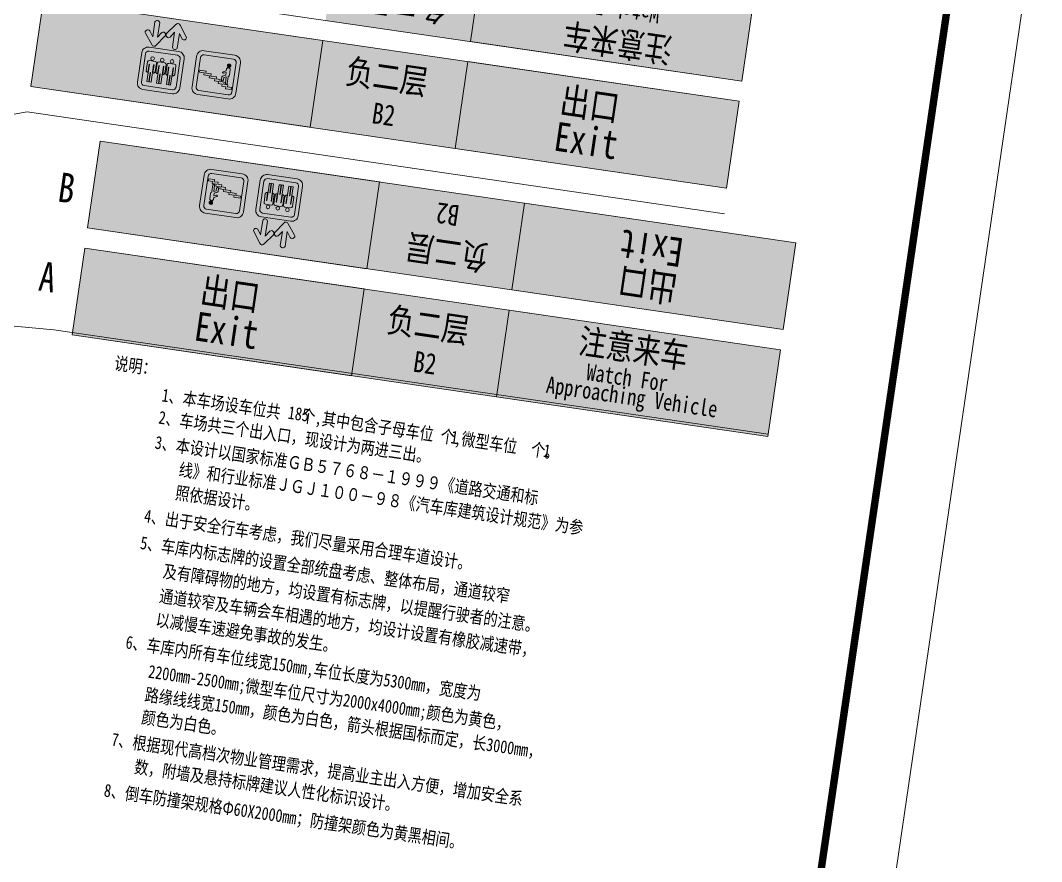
# Model space of a CAD drawing. Header units: inches. Extents: x -414268 to 632271, y -366004 to 318730.
# Drawn here: x 407341 to 448575, y 127383 to 161377 of the extents above; entities that cross this region are included whole.
import ezdxf

# ---------------------------------------------------------------- set-up
doc = ezdxf.new("R2010")
doc.units = ezdxf.units.IN
doc.header["$LTSCALE"] = 1200
doc.header["$MEASUREMENT"] = 0
doc.layers.get('0').update_dxf_attribs({"linetype": 'CONTINUOUS', "lineweight": 0})
doc.layers.add('0--灯箱--字', color=7, linetype='CONTINUOUS', lineweight=0, true_color=0xf7f7f7)
doc.layers.add('0-栋牌字体', color=7, linetype='CONTINUOUS', lineweight=0, true_color=0xf7f7f7)
for name, color, linetype, lineweight in [('0--灯箱字(黄底黑字)', 7, 'CONTINUOUS', 0), ('0-增加车位', 6, 'CONTINUOUS', 0), ('PUB_TITLE', 7, 'CONTINUOUS', 0)]:
    doc.layers.add(name, color=color, linetype=linetype, lineweight=lineweight)
doc.styles.add('-宋体', font='', dxfattribs={"width": 0.8})
doc.styles.add('-黑体', font='simhei.ttf', dxfattribs={"width": 0.8})
doc.styles.get('-宋体').set_extended_font_data('SimSun')

# ---------------------------------------------------------------- blocks, each defined once
blk = doc.blocks.new('A$C27BC456A')
blk.add_hatch(color=250).paths.add_polyline_path([(14885, 112856), (14885, 114956), (8330, 114956), (8330, 112856)])
at = {"color": 250}
blk.add_lwpolyline([(8330, 114956), (14885, 114956), (14885, 112856), (8330, 112856), (8330, 114956)], dxfattribs=at)
blk = doc.blocks.new('A$C744A17C1')
at = {"true_color": 0xf7f7f7}
h = blk.add_hatch(color=7, dxfattribs=at)
edge = h.paths.add_edge_path()
edge.add_line((-3036, 95701), (-4283, 95701))
edge.add_arc((-4283, 95427), 273, 90, 180)
edge.add_line((-4556, 95427), (-4556, 94185))
edge.add_arc((-4283, 94185), 273, 180, 270)
edge.add_line((-4283, 93912), (-3036, 93912))
edge.add_arc((-3036, 94185), 273, 270, 360)
edge.add_line((-2763, 94185), (-2763, 95427))
edge.add_arc((-3036, 95427), 273, 0, 90)
edge = h.paths.add_edge_path(flags=16)
edge.add_line((-3061, 95535), (-4258, 95535))
edge.add_arc((-4258, 95403), 132, 90, 180)
edge.add_line((-4390, 95403), (-4390, 94210))
edge.add_arc((-4258, 94210), 132, 180, 270)
edge.add_line((-4258, 94078), (-3061, 94078))
edge.add_arc((-3061, 94210), 132, 270, 360)
edge.add_line((-2928, 94210), (-2928, 95403))
edge.add_arc((-3061, 95403), 132, 0, 90)
for points in [[(-4106, 95186), (-4093, 95189), (-4081, 95195), (-4071, 95203), (-4063, 95213), (-4056, 95224), (-4052, 95236), (-4051, 95250), (-4052, 95263), (-4056, 95275), (-4063, 95286), (-4071, 95296), (-4081, 95304), (-4093, 95310), (-4106, 95314), (-4119, 95315), (-4134, 95314), (-4146, 95310), (-4158, 95304), (-4168, 95296), (-4176, 95286), (-4182, 95275), (-4187, 95263), (-4188, 95250), (-4187, 95236), (-4182, 95224), (-4176, 95213), (-4168, 95203), (-4158, 95195), (-4146, 95189), (-4133, 95186), (-4119, 95184)], [(-4150, 94529), (-4150, 94521), (-4147, 94514), (-4143, 94507), (-4138, 94502), (-4126, 94495), (-4111, 94492), (-4097, 94495), (-4091, 94497), (-4085, 94502), (-4080, 94507), (-4076, 94514), (-4074, 94521), (-4073, 94530), (-4073, 94786), (-3976, 94739), (-3975, 94643), (-3974, 94633), (-3972, 94625), (-3968, 94617), (-3963, 94612), (-3957, 94607), (-3951, 94604), (-3936, 94601), (-3922, 94603), (-3916, 94606), (-3910, 94611), (-3905, 94616), (-3901, 94623), (-3898, 94631), (-3898, 94641), (-3898, 94756), (-3900, 94770), (-3905, 94780), (-3913, 94789), (-3922, 94795), (-3922, 94795), (-4039, 94850), (-4039, 94962), (-3945, 94916), (-3932, 94912), (-3920, 94914), (-3911, 94919), (-3905, 94927), (-3902, 94936), (-3904, 94946), (-3910, 94955), (-3915, 94960), (-3922, 94963), (-4039, 95021), (-4039, 95091), (-4041, 95107), (-4046, 95120), (-4053, 95132), (-4063, 95141), (-4074, 95148), (-4086, 95154), (-4100, 95156), (-4114, 95158), (-4128, 95157), (-4142, 95154), (-4155, 95148), (-4166, 95141), (-4175, 95132), (-4183, 95121), (-4188, 95108), (-4190, 95093), (-4190, 94884), (-4189, 94874), (-4186, 94864), (-4177, 94847), (-4164, 94833), (-4150, 94822), (-4150, 94794)]]:
    blk.add_hatch(color=256).paths.add_polyline_path(points)
blk.add_hatch(color=7, dxfattribs=at).paths.add_polyline_path([(-2973, 94899), (-3229, 94898), (-3229, 94814), (-3456, 94813), (-3456, 94729), (-3683, 94728), (-3683, 94643), (-3849, 94643), (-3848, 94559), (-4016, 94558), (-4016, 94474), (-4177, 94473), (-4177, 94389), (-4338, 94388), (-4337, 94303), (-4113, 94304), (-4113, 94389), (-3952, 94389), (-3952, 94474), (-3789, 94474), (-3789, 94559), (-3621, 94559), (-3621, 94636), (-3621, 94644), (-3394, 94644), (-3395, 94729), (-3167, 94729), (-3168, 94814), (-2973, 94814)])
at = {"color": 7, "lineweight": 0, "ltscale": 5, "true_color": 0xf7f7f7}
for points in [[(-3036, 95701), (-4283, 95701, 0.414214), (-4556, 95427), (-4556, 94185, 0.414214), (-4283, 93912), (-3036, 93912, 0.414214), (-2763, 94185), (-2763, 95427, 0.414214)], [(-3061, 95535), (-4258, 95535, 0.414214), (-4390, 95403), (-4390, 94210, 0.414214), (-4258, 94078), (-3061, 94078, 0.414214), (-2928, 94210), (-2928, 95403, 0.414214)]]:
    blk.add_lwpolyline(points, format="xyb", close=True, dxfattribs=at)
at = {"color": 7, "true_color": 0xf7f7f7}
blk.add_lwpolyline([(-2972, 94814), (-2973, 94899), (-3229, 94898), (-3229, 94814), (-3456, 94813), (-3456, 94729), (-3683, 94728), (-3683, 94643), (-3849, 94643), (-3848, 94559), (-4016, 94558), (-4016, 94474), (-4177, 94473), (-4177, 94389), (-4338, 94388), (-4337, 94303), (-4113, 94304), (-4113, 94389), (-3952, 94389), (-3952, 94474), (-3789, 94474), (-3789, 94559), (-3621, 94559), (-3621, 94636), (-3621, 94644), (-3394, 94644), (-3395, 94729), (-3167, 94729), (-3168, 94814), (-2973, 94814), (-2973, 94899)], dxfattribs=at)
at = {"layer": '0-栋牌字体', "linetype": 'ByBlock'}
for points in [[(-4106, 95186), (-4093, 95189), (-4081, 95195), (-4071, 95203), (-4063, 95213), (-4056, 95224), (-4052, 95236), (-4051, 95250), (-4052, 95263), (-4056, 95275), (-4063, 95286), (-4071, 95296), (-4081, 95304), (-4093, 95310), (-4106, 95314), (-4119, 95315), (-4134, 95314), (-4146, 95310), (-4158, 95304), (-4168, 95296), (-4176, 95286), (-4182, 95275), (-4187, 95263), (-4188, 95250), (-4187, 95236), (-4182, 95224), (-4176, 95213), (-4168, 95203), (-4158, 95195), (-4146, 95189), (-4133, 95186), (-4119, 95184)], [(-4150, 94529), (-4150, 94521), (-4147, 94514), (-4143, 94507), (-4138, 94502), (-4126, 94495), (-4111, 94492), (-4097, 94495), (-4091, 94497), (-4085, 94502), (-4080, 94507), (-4076, 94514), (-4074, 94521), (-4073, 94530), (-4073, 94786), (-3976, 94739), (-3975, 94643), (-3974, 94633), (-3972, 94625), (-3968, 94617), (-3963, 94612), (-3957, 94607), (-3951, 94604), (-3936, 94601), (-3922, 94603), (-3916, 94606), (-3910, 94611), (-3905, 94616), (-3901, 94623), (-3898, 94631), (-3898, 94641), (-3898, 94756), (-3900, 94770), (-3905, 94780), (-3913, 94789), (-3922, 94795), (-3922, 94795), (-4039, 94850), (-4039, 94962), (-3945, 94916), (-3932, 94912), (-3920, 94914), (-3911, 94919), (-3905, 94927), (-3902, 94936), (-3904, 94946), (-3910, 94955), (-3915, 94960), (-3922, 94963), (-4039, 95021), (-4039, 95091), (-4041, 95107), (-4046, 95120), (-4053, 95132), (-4063, 95141), (-4074, 95148), (-4086, 95154), (-4100, 95156), (-4114, 95158), (-4128, 95157), (-4142, 95154), (-4155, 95148), (-4166, 95141), (-4175, 95132), (-4183, 95121), (-4188, 95108), (-4190, 95093), (-4190, 94884), (-4189, 94874), (-4186, 94864), (-4177, 94847), (-4164, 94833), (-4150, 94822), (-4150, 94794)]]:
    blk.add_lwpolyline(points, close=True, dxfattribs=at)

msp = doc.modelspace()

# ---------------------------------------------------------------- hatches: boundary and pattern name
at = {"lineweight": 0, "ltscale": 5}
for points in [[(425513.9, 160524.1), (419661.2, 161380.1), (420174.8, 164891.7), (426027.5, 164035.7)], [(419555.2, 160568.4), (425407.9, 159712.4), (424894.3, 156200.7), (419041.6, 157056.7)], [(427182, 150483.9), (421329.3, 151339.9), (421842.9, 154851.5), (427695.6, 153995.6)], [(421223.3, 150528.2), (427076, 149672.2), (426562.4, 146160.6), (420709.7, 147016.6)]]:
    msp.add_hatch(color=152, dxfattribs=at).paths.add_polyline_path(points)
for points in [[(419041.6, 157056.7), (419555.2, 160568.4), (408276.2, 162217.9), (407762.7, 158706.3)], [(424894.3, 156200.7), (435855.8, 154597.6), (436369.4, 158109.3), (425407.9, 159712.4)], [(421842.9, 154851.5), (410563.9, 156501.1), (410050.3, 152989.5), (421329.3, 151339.9)], [(420709.7, 147016.6), (421223.3, 150528.2), (409944.3, 152177.8), (409430.7, 148666.1)], [(426562.4, 146160.6), (437523.9, 144557.5), (438037.5, 148069.1), (427076, 149672.2)]]:
    msp.add_hatch(color=250).paths.add_polyline_path(points)
at = {"lineweight": 0, "ltscale": 5, "true_color": 0xf7f7f7}
for points in [[(412388.1, 160855, -0.9042848), (412562.4, 160953.5), (412682.4, 160710), (412771.4, 161318.2, -0.7104157), (412967.3, 161289.6), (412882, 160706.4), (413057.6, 160885.5, -0.8769134), (413183.7, 160758.3), (412818.4, 160374.6, -0.6624751), (412645.1, 160400)], [(413622.4, 161205.7, -0.6624751), (413795.7, 161180.4), (414035.9, 160708.2, -0.8769134), (413878.6, 160622.5), (413761.7, 160844.3), (413676.4, 160261.1, -0.7104157), (413480.5, 160289.8), (413569.4, 160898), (413384.7, 160699.1, -0.9042848), (413245.9, 160843.4)], [(417177.6, 152353, -0.6624751), (417004.3, 152378.4), (416764.1, 152850.6, -0.8769134), (416921.4, 152936.3), (417038.4, 152714.5), (417123.6, 153297.7, -0.7104157), (417319.5, 153269), (417230.6, 152660.8), (417415.3, 152859.7, -0.9042848), (417554.1, 152715.4)], [(418411.9, 152703.8, -0.9042848), (418237.6, 152605.3), (418117.6, 152848.8), (418028.6, 152240.6, -0.7104157), (417832.7, 152269.2), (417918, 152852.4), (417742.4, 152673.3, -0.8769134), (417616.3, 152800.5), (417981.6, 153184.2, -0.6624751), (418154.9, 153158.8)]]:
    msp.add_hatch(color=7, dxfattribs=at).paths.add_polyline_path(points)
h = msp.add_hatch(color=7, dxfattribs=at)
edge = h.paths.add_edge_path(flags=0)
edge.add_arc((412675.1, 159832.8), 74, 531.6794, 891.6794, ccw=False)
edge = h.paths.add_edge_path(flags=0)
edge.add_arc((413066.7, 159775.5), 74, 531.6794, 891.6794, ccw=False)
edge = h.paths.add_edge_path(flags=0)
edge.add_arc((413462.2, 159717.7), 74, 531.6794, 891.6794, ccw=False)
edge = h.paths.add_edge_path()
edge.add_line((413728.8, 160122.5), (412537.8, 160296.7))
edge.add_arc((412499.6, 160035.6), 263.9, 801.6794, 891.6794)
edge.add_line((412238.4, 160073.8), (412064.8, 158886.8))
edge.add_arc((412326, 158848.6), 263.9, 891.6794, 981.6794)
edge.add_line((412287.8, 158587.5), (413478.8, 158413.3))
edge.add_arc((413517, 158674.4), 263.9, 621.6794, 711.6794)
edge.add_line((413778.2, 158636.2), (413951.8, 159823.2))
edge.add_arc((413690.6, 159861.4), 263.9, 711.6794, 801.6794)
edge = h.paths.add_edge_path(flags=16)
edge.add_line((413681.9, 159967.8), (412538.4, 160135))
edge.add_arc((412519.8, 160008.4), 128, 801.6794, 891.6794)
edge.add_line((412393.2, 160026.9), (412226.6, 158887.4))
edge.add_arc((412353.2, 158868.9), 128, 891.6794, 981.6794)
edge.add_line((412334.7, 158742.3), (413478.3, 158575))
edge.add_arc((413496.8, 158701.6), 128, 621.6794, 711.6794)
edge.add_line((413623.4, 158683.1), (413790, 159822.6))
edge.add_arc((413663.4, 159841.2), 128, 711.6794, 801.6794)
edge = h.paths.add_edge_path(flags=0)
edge.add_line((412553, 159604.5), (412534.9, 159607.2))
edge.add_line((412534.9, 159607.2), (412488.4, 159288.8))
edge.add_arc((412480.5, 159290), 8, 621.6794, 711.6794, ccw=False)
edge.add_line((412479.3, 159282), (412462.7, 159284.5))
edge.add_arc((412463.8, 159292.4), 8, 579.75941, 621.6794, ccw=False)
edge.add_line((412457.7, 159287.3), (412449.4, 159297.2))
edge.add_line((412449.4, 159297.2), (412422.4, 159329.7))
edge.add_arc((412428.5, 159334.8), 8, 531.6794, 579.75941, ccw=False)
edge.add_line((412420.6, 159336), (412474.4, 159703.5))
edge.add_arc((412537.7, 159694.2), 64, 801.6794, 891.6794, ccw=False)
edge.add_line((412546.9, 159757.6), (412782.3, 159723.1))
edge.add_arc((412773, 159659.8), 64, 711.6794, 801.6794, ccw=False)
edge.add_line((412836.3, 159650.6), (412784.7, 159297.9))
edge.add_line((412784.7, 159297.9), (412734.6, 159248))
edge.add_arc((412729, 159253.7), 8, 621.6794, 674.85909, ccw=False)
edge.add_line((412727.8, 159245.8), (412700.9, 159249.7))
edge.add_arc((412702, 159257.6), 8, 531.6794, 621.6794, ccw=False)
edge.add_line((412694.1, 159258.8), (412740.7, 159577.5))
edge.add_line((412740.7, 159577.5), (412721.5, 159580.3))
edge.add_line((412721.5, 159580.3), (412618.7, 158877.5))
edge.add_line((412618.7, 158877.5), (412541.8, 158888.7))
edge.add_line((412541.8, 158888.7), (412597.2, 159267.1))
edge.add_line((412597.2, 159267.1), (412582.6, 159269.3))
edge.add_line((412582.6, 159269.3), (412527.3, 158890.9))
edge.add_line((412527.3, 158890.9), (412450.3, 158902.1))
edge.add_line((412450.3, 158902.1), (412553, 159604.5))
edge = h.paths.add_edge_path(flags=0)
edge.add_line((412944.6, 159547.2), (412926.5, 159549.9))
edge.add_line((412926.5, 159549.9), (412880, 159231.5))
edge.add_arc((412872.1, 159232.7), 8, 621.6794, 711.6794, ccw=False)
edge.add_line((412870.9, 159224.8), (412854.3, 159227.2))
edge.add_arc((412855.4, 159235.1), 8, 579.75941, 621.6794, ccw=False)
edge.add_line((412849.3, 159230), (412841, 159240))
edge.add_line((412841, 159240), (412814, 159272.4))
edge.add_arc((412820.1, 159277.5), 8, 531.6794, 579.75941, ccw=False)
edge.add_line((412812.2, 159278.7), (412866, 159646.2))
edge.add_arc((412929.3, 159637), 64, 801.6794, 891.6794, ccw=False)
edge.add_line((412938.6, 159700.3), (413173.9, 159665.9))
edge.add_arc((413164.6, 159602.6), 64, 711.6794, 801.6794, ccw=False)
edge.add_line((413227.9, 159593.3), (413176.3, 159240.6))
edge.add_line((413176.3, 159240.6), (413126.3, 159190.7))
edge.add_arc((413120.6, 159196.4), 8, 621.6794, 674.85909, ccw=False)
edge.add_line((413119.5, 159188.5), (413092.5, 159192.4))
edge.add_arc((413093.6, 159200.4), 8, 531.6794, 621.6794, ccw=False)
edge.add_line((413085.7, 159201.5), (413132.3, 159520.2))
edge.add_line((413132.3, 159520.2), (413113.1, 159523))
edge.add_line((413113.1, 159523), (413010.3, 158820.2))
edge.add_line((413010.3, 158820.2), (412933.5, 158831.5))
edge.add_line((412933.5, 158831.5), (412988.8, 159209.9))
edge.add_line((412988.8, 159209.9), (412974.3, 159212))
edge.add_line((412974.3, 159212), (412918.9, 158833.6))
edge.add_line((412918.9, 158833.6), (412841.9, 158844.9))
edge.add_line((412841.9, 158844.9), (412944.6, 159547.2))
edge = h.paths.add_edge_path(flags=0)
edge.add_line((413339.8, 159489.5), (413321.7, 159492.1))
edge.add_line((413321.7, 159492.1), (413275.2, 159173.7))
edge.add_arc((413267.2, 159174.9), 8, 621.6794, 711.6794, ccw=False)
edge.add_line((413266.1, 159167), (413249.4, 159169.4))
edge.add_arc((413250.6, 159177.3), 8, 579.75941, 621.6794, ccw=False)
edge.add_line((413244.5, 159172.2), (413236.2, 159182.2))
edge.add_line((413236.2, 159182.2), (413209.2, 159214.6))
edge.add_arc((413215.3, 159219.7), 8, 531.6794, 579.75941, ccw=False)
edge.add_line((413207.4, 159220.9), (413261.2, 159588.4))
edge.add_arc((413324.5, 159579.2), 64, 801.6794, 891.6794, ccw=False)
edge.add_line((413333.7, 159642.5), (413569.1, 159608.1))
edge.add_arc((413559.8, 159544.8), 64, 711.6794, 801.6794, ccw=False)
edge.add_line((413623.1, 159535.5), (413571.5, 159182.8))
edge.add_line((413571.5, 159182.8), (413521.4, 159132.9))
edge.add_arc((413515.8, 159138.6), 8, 621.6794, 674.85909, ccw=False)
edge.add_line((413514.6, 159130.7), (413487.6, 159134.7))
edge.add_arc((413488.8, 159142.6), 8, 531.6794, 621.6794, ccw=False)
edge.add_line((413480.9, 159143.7), (413527.5, 159462.4))
edge.add_line((413527.5, 159462.4), (413508.3, 159465.2))
edge.add_line((413508.3, 159465.2), (413405.5, 158762.4))
edge.add_line((413405.5, 158762.4), (413328.6, 158773.7))
edge.add_line((413328.6, 158773.7), (413384, 159152.1))
edge.add_line((413384, 159152.1), (413369.4, 159154.2))
edge.add_line((413369.4, 159154.2), (413314.1, 158775.8))
edge.add_line((413314.1, 158775.8), (413237, 158787.1))
edge.add_line((413237, 158787.1), (413339.8, 159489.5))
h = msp.add_hatch(color=7, dxfattribs=at)
edge = h.paths.add_edge_path(flags=0)
edge.add_arc((418124.9, 153726), 74, 351.6794, 711.6794, ccw=False)
edge = h.paths.add_edge_path(flags=0)
edge.add_arc((417733.3, 153783.3), 74, 351.6794, 711.6794, ccw=False)
edge = h.paths.add_edge_path(flags=0)
edge.add_arc((417337.8, 153841.1), 74, 351.6794, 711.6794, ccw=False)
edge = h.paths.add_edge_path()
edge.add_line((417071.2, 153436.2), (418262.3, 153262))
edge.add_arc((418300.4, 153523.2), 263.9, 621.6794, 711.6794)
edge.add_line((418561.6, 153485), (418735.2, 154672))
edge.add_arc((418474, 154710.2), 263.9, 711.6794, 801.6794)
edge.add_line((418512.2, 154971.3), (417321.2, 155145.5))
edge.add_arc((417283, 154884.4), 263.9, 441.6794, 531.6794)
edge.add_line((417021.9, 154922.6), (416848.3, 153735.6))
edge.add_arc((417109.4, 153697.4), 263.9, 531.6794, 621.6794)
edge = h.paths.add_edge_path(flags=16)
edge.add_line((417118.1, 153591), (418261.7, 153423.8))
edge.add_arc((418280.2, 153550.4), 128, 621.6794, 711.6794)
edge.add_line((418406.8, 153531.9), (418573.4, 154671.4))
edge.add_arc((418446.8, 154689.9), 128, 711.6794, 801.6794)
edge.add_line((418465.4, 154816.5), (417321.8, 154983.8))
edge.add_arc((417303.2, 154857.2), 128, 441.6794, 531.6794)
edge.add_line((417176.6, 154875.7), (417010, 153736.1))
edge.add_arc((417136.6, 153717.6), 128, 531.6794, 621.6794)
edge = h.paths.add_edge_path(flags=0)
edge.add_line((418247, 153954.3), (418265.1, 153951.6))
edge.add_line((418265.1, 153951.6), (418311.6, 154270))
edge.add_arc((418319.6, 154268.8), 8, 441.6794, 531.6794, ccw=False)
edge.add_line((418320.7, 154276.7), (418337.4, 154274.3))
edge.add_arc((418336.2, 154266.4), 8, 399.75941, 441.6794, ccw=False)
edge.add_line((418342.3, 154271.5), (418350.6, 154261.6))
edge.add_line((418350.6, 154261.6), (418377.6, 154229.1))
edge.add_arc((418371.5, 154224), 8, 351.6794, 399.75941, ccw=False)
edge.add_line((418379.4, 154222.8), (418325.6, 153855.3))
edge.add_arc((418262.3, 153864.5), 64, 621.6794, 711.6794, ccw=False)
edge.add_line((418253.1, 153801.2), (418017.7, 153835.7))
edge.add_arc((418027, 153899), 64, 531.6794, 621.6794, ccw=False)
edge.add_line((417963.7, 153908.2), (418015.3, 154260.9))
edge.add_line((418015.3, 154260.9), (418065.4, 154310.8))
edge.add_arc((418071, 154305.1), 8, 441.6794, 494.85909, ccw=False)
edge.add_line((418072.2, 154313), (418099.2, 154309.1))
edge.add_arc((418098, 154301.2), 8, 351.6794, 441.6794, ccw=False)
edge.add_line((418105.9, 154300), (418059.3, 153981.3))
edge.add_line((418059.3, 153981.3), (418078.5, 153978.5))
edge.add_line((418078.5, 153978.5), (418181.3, 154681.3))
edge.add_line((418181.3, 154681.3), (418258.2, 154670))
edge.add_line((418258.2, 154670), (418202.8, 154291.7))
edge.add_line((418202.8, 154291.7), (418217.4, 154289.5))
edge.add_line((418217.4, 154289.5), (418272.7, 154667.9))
edge.add_line((418272.7, 154667.9), (418349.8, 154656.6))
edge.add_line((418349.8, 154656.6), (418247, 153954.3))
edge = h.paths.add_edge_path(flags=0)
edge.add_line((417855.4, 154011.5), (417873.5, 154008.9))
edge.add_line((417873.5, 154008.9), (417920, 154327.3))
edge.add_arc((417927.9, 154326.1), 8, 441.6794, 531.6794, ccw=False)
edge.add_line((417929.1, 154334), (417945.7, 154331.6))
edge.add_arc((417944.6, 154323.7), 8, 399.75941, 441.6794, ccw=False)
edge.add_line((417950.7, 154328.8), (417959, 154318.8))
edge.add_line((417959, 154318.8), (417986, 154286.4))
edge.add_arc((417979.9, 154281.3), 8, 351.6794, 399.75941, ccw=False)
edge.add_line((417987.8, 154280.1), (417934, 153912.6))
edge.add_arc((417870.7, 153921.8), 64, 621.6794, 711.6794, ccw=False)
edge.add_line((417861.5, 153858.5), (417626.1, 153892.9))
edge.add_arc((417635.4, 153956.2), 64, 531.6794, 621.6794, ccw=False)
edge.add_line((417572.1, 153965.5), (417623.7, 154318.2))
edge.add_line((417623.7, 154318.2), (417673.8, 154368))
edge.add_arc((417679.4, 154362.4), 8, 441.6794, 494.85909, ccw=False)
edge.add_line((417680.6, 154370.3), (417707.5, 154366.3))
edge.add_arc((417706.4, 154358.4), 8, 351.6794, 441.6794, ccw=False)
edge.add_line((417714.3, 154357.3), (417667.7, 154038.6))
edge.add_line((417667.7, 154038.6), (417686.9, 154035.8))
edge.add_line((417686.9, 154035.8), (417789.7, 154738.6))
edge.add_line((417789.7, 154738.6), (417866.6, 154727.3))
edge.add_line((417866.6, 154727.3), (417811.2, 154348.9))
edge.add_line((417811.2, 154348.9), (417825.8, 154346.8))
edge.add_line((417825.8, 154346.8), (417881.1, 154725.2))
edge.add_line((417881.1, 154725.2), (417958.2, 154713.9))
edge.add_line((417958.2, 154713.9), (417855.4, 154011.5))
edge = h.paths.add_edge_path(flags=0)
edge.add_line((417460.3, 154069.3), (417478.3, 154066.7))
edge.add_line((417478.3, 154066.7), (417524.9, 154385.1))
edge.add_arc((417532.8, 154383.9), 8, 441.6794, 531.6794, ccw=False)
edge.add_line((417533.9, 154391.8), (417550.6, 154389.4))
edge.add_arc((417549.4, 154381.5), 8, 399.75941, 441.6794, ccw=False)
edge.add_line((417555.6, 154386.6), (417563.8, 154376.6))
edge.add_line((417563.8, 154376.6), (417590.8, 154344.2))
edge.add_arc((417584.7, 154339.1), 8, 351.6794, 399.75941, ccw=False)
edge.add_line((417592.6, 154337.9), (417538.8, 153970.3))
edge.add_arc((417475.5, 153979.6), 64, 621.6794, 711.6794, ccw=False)
edge.add_line((417466.3, 153916.3), (417231, 153950.7))
edge.add_arc((417240.2, 154014), 64, 531.6794, 621.6794, ccw=False)
edge.add_line((417176.9, 154023.3), (417228.5, 154376))
edge.add_line((417228.5, 154376), (417278.6, 154425.8))
edge.add_arc((417284.2, 154420.2), 8, 441.6794, 494.85909, ccw=False)
edge.add_line((417285.4, 154428.1), (417312.4, 154424.1))
edge.add_arc((417311.2, 154416.2), 8, 351.6794, 441.6794, ccw=False)
edge.add_line((417319.1, 154415.1), (417272.5, 154096.4))
edge.add_line((417272.5, 154096.4), (417291.7, 154093.6))
edge.add_line((417291.7, 154093.6), (417394.5, 154796.4))
edge.add_line((417394.5, 154796.4), (417471.4, 154785.1))
edge.add_line((417471.4, 154785.1), (417416, 154406.7))
edge.add_line((417416, 154406.7), (417430.6, 154404.6))
edge.add_line((417430.6, 154404.6), (417485.9, 154783))
edge.add_line((417485.9, 154783), (417563, 154771.7))
edge.add_line((417563, 154771.7), (417460.3, 154069.3))
at = {"layer": '0--灯箱--字'}
for points in [[(408945.6, 160466.9), (409442.3, 159846.5), (409935.6, 159774.4), (409602.9, 160190), (410742.4, 160023.4), (410794.2, 160377.3), (409654.6, 160544), (410092.5, 160846.9), (409599.1, 160919)], [(434802.5, 157379.8), (434182.2, 156883.1), (434110, 156389.8), (434525.6, 156722.5), (434359, 155583), (434712.9, 155531.2), (434879.6, 156670.8), (435182.5, 156232.9), (435254.7, 156726.3)], [(411065.3, 154513.3), (411561.9, 153893), (412055.3, 153820.8), (411722.5, 154236.4), (412862.1, 154069.8), (412913.8, 154423.7), (411774.3, 154590.4), (412212.1, 154893.3), (411718.8, 154965.5)], [(435219.1, 150730.6), (435715.7, 150110.3), (436209.1, 150038.1), (435876.3, 150453.8), (437015.9, 150287.1), (437067.6, 150641), (435928.1, 150807.7), (436365.9, 151110.6), (435872.6, 151182.8)], [(410491.8, 150446.7), (410988.4, 149826.4), (411481.7, 149754.2), (411149, 150169.9), (412288.5, 150003.2), (412340.3, 150357.1), (411200.8, 150523.8), (411638.6, 150826.7), (411145.2, 150898.9)]]:
    msp.add_hatch(color=256, dxfattribs=at).paths.add_polyline_path(points)

# ---------------------------------------------------------------- linework, layer by layer
at = {"color": 7, "lineweight": 0, "ltscale": 5, "true_color": 0xf7f7f7}
for p, q in [((412474.4, 159703.5), (412420.6, 159336)), ((412553, 159604.5), (412450.3, 158902.1)), ((412488.4, 159288.8), (412534.9, 159607.2)), ((412553, 159604.5), (412534.9, 159607.2)), ((412782.3, 159723.1), (412546.9, 159757.6)), ((412618.7, 158877.5), (412721.5, 159580.3)), ((412740.7, 159577.5), (412694.1, 159258.8)), ((412740.7, 159577.5), (412721.5, 159580.3)), ((412784.7, 159297.9), (412836.3, 159650.6)), ((412866, 159646.2), (412812.2, 159278.7)), ((413173.9, 159665.9), (412938.6, 159700.3)), ((413176.3, 159240.6), (413227.9, 159593.3)), ((413261.2, 159588.4), (413207.4, 159220.9)), ((413569.1, 159608.1), (413333.7, 159642.5)), ((412422.4, 159329.7), (412449.4, 159297.2)), ((412449.4, 159297.2), (412457.7, 159287.3)), ((412462.7, 159284.5), (412479.3, 159282)), ((412527.3, 158890.9), (412582.6, 159269.3)), ((412597.2, 159267.1), (412541.8, 158888.7)), ((412582.6, 159269.3), (412597.2, 159267.1)), ((412700.9, 159249.7), (412727.8, 159245.8)), ((412734.6, 159248), (412784.7, 159297.9)), ((412814, 159272.4), (412841, 159240)), ((412841, 159240), (412849.3, 159230)), ((412944.6, 159547.2), (412841.9, 158844.9)), ((412854.3, 159227.2), (412870.9, 159224.8)), ((412880, 159231.5), (412926.5, 159549.9)), ((412918.9, 158833.6), (412974.3, 159212)), ((412944.6, 159547.2), (412926.5, 159549.9)), ((412988.8, 159209.9), (412933.5, 158831.5)), ((412974.3, 159212), (412988.8, 159209.9)), ((413010.3, 158820.2), (413113.1, 159523)), ((413132.3, 159520.2), (413085.7, 159201.5)), ((413092.5, 159192.4), (413119.5, 159188.5)), ((413132.3, 159520.2), (413113.1, 159523)), ((413126.3, 159190.7), (413176.3, 159240.6)), ((413209.2, 159214.6), (413236.2, 159182.2)), ((413236.2, 159182.2), (413244.5, 159172.2)), ((413339.8, 159489.5), (413237, 158787.1)), ((413249.4, 159169.4), (413266.1, 159167)), ((413275.2, 159173.7), (413321.7, 159492.1)), ((413339.8, 159489.5), (413321.7, 159492.1)), ((413405.5, 158762.4), (413508.3, 159465.2)), ((413527.5, 159462.4), (413480.9, 159143.7)), ((413527.5, 159462.4), (413508.3, 159465.2)), ((413521.4, 159132.9), (413571.5, 159182.8)), ((413571.5, 159182.8), (413623.1, 159535.5)), ((412450.3, 158902.1), (412527.3, 158890.9)), ((412541.8, 158888.7), (412618.7, 158877.5)), ((412841.9, 158844.9), (412918.9, 158833.6)), ((412933.5, 158831.5), (413010.3, 158820.2)), ((413237, 158787.1), (413314.1, 158775.8)), ((413314.1, 158775.8), (413369.4, 159154.2)), ((413384, 159152.1), (413328.6, 158773.7)), ((413328.6, 158773.7), (413405.5, 158762.4)), ((413369.4, 159154.2), (413384, 159152.1)), ((413487.6, 159134.7), (413514.6, 159130.7)), ((417394.5, 154796.4), (417291.7, 154093.6)), ((417471.4, 154785.1), (417394.5, 154796.4)), ((417416, 154406.7), (417471.4, 154785.1)), ((417485.9, 154783), (417430.6, 154404.6)), ((417460.3, 154069.3), (417563, 154771.7)), ((417563, 154771.7), (417485.9, 154783)), ((417789.7, 154738.6), (417686.9, 154035.8)), ((417866.6, 154727.3), (417789.7, 154738.6)), ((417811.2, 154348.9), (417866.6, 154727.3)), ((417881.1, 154725.2), (417825.8, 154346.8)), ((417855.4, 154011.5), (417958.2, 154713.9)), ((417958.2, 154713.9), (417881.1, 154725.2)), ((418181.3, 154681.3), (418078.5, 153978.5)), ((418258.2, 154670), (418181.3, 154681.3)), ((418202.8, 154291.7), (418258.2, 154670)), ((418272.7, 154667.9), (418217.4, 154289.5)), ((418247, 153954.3), (418349.8, 154656.6)), ((418349.8, 154656.6), (418272.7, 154667.9)), ((417228.5, 154376), (417176.9, 154023.3)), ((417278.6, 154425.8), (417228.5, 154376)), ((417272.5, 154096.4), (417319.1, 154415.1)), ((417312.4, 154424.1), (417285.4, 154428.1)), ((417430.6, 154404.6), (417416, 154406.7)), ((417524.9, 154385.1), (417478.3, 154066.7)), ((417550.6, 154389.4), (417533.9, 154391.8)), ((417538.8, 153970.3), (417592.6, 154337.9)), ((417563.8, 154376.6), (417555.6, 154386.6)), ((417590.8, 154344.2), (417563.8, 154376.6)), ((417623.7, 154318.2), (417572.1, 153965.5)), ((417673.8, 154368), (417623.7, 154318.2)), ((417667.7, 154038.6), (417714.3, 154357.3)), ((417707.5, 154366.3), (417680.6, 154370.3)), ((417825.8, 154346.8), (417811.2, 154348.9)), ((417920, 154327.3), (417873.5, 154008.9)), ((417945.7, 154331.6), (417929.1, 154334)), ((417934, 153912.6), (417987.8, 154280.1)), ((417959, 154318.8), (417950.7, 154328.8)), ((417986, 154286.4), (417959, 154318.8)), ((418015.3, 154260.9), (417963.7, 153908.2)), ((418065.4, 154310.8), (418015.3, 154260.9)), ((418059.3, 153981.3), (418105.9, 154300)), ((418099.2, 154309.1), (418072.2, 154313)), ((418217.4, 154289.5), (418202.8, 154291.7)), ((418311.6, 154270), (418265.1, 153951.6)), ((418337.4, 154274.3), (418320.7, 154276.7)), ((418325.6, 153855.3), (418379.4, 154222.8)), ((418350.6, 154261.6), (418342.3, 154271.5)), ((418377.6, 154229.1), (418350.6, 154261.6)), ((417231, 153950.7), (417466.3, 153916.3)), ((417272.5, 154096.4), (417291.7, 154093.6)), ((417460.3, 154069.3), (417478.3, 154066.7)), ((417626.1, 153892.9), (417861.5, 153858.5)), ((417667.7, 154038.6), (417686.9, 154035.8)), ((417855.4, 154011.5), (417873.5, 154008.9)), ((418017.7, 153835.7), (418253.1, 153801.2)), ((418059.3, 153981.3), (418078.5, 153978.5)), ((418247, 153954.3), (418265.1, 153951.6))]:
    msp.add_line(p, q, dxfattribs=at)
at = {"color": 250}
for points in [[(436475.4, 158921), (408382.3, 163029.6), (408895.8, 166541.3), (436989, 162432.6), (436475.4, 158921)], [(408276.2, 162217.9), (436369.4, 158109.3), (435855.8, 154597.6), (407762.7, 158706.3), (408276.2, 162217.9)], [(408276.2, 162217.9), (419555.2, 160568.4), (419041.6, 157056.7), (407762.7, 158706.3), (408276.2, 162217.9)], [(425407.9, 159712.4), (436369.4, 158109.3), (435855.8, 154597.6), (424894.3, 156200.7), (425407.9, 159712.4)], [(425407.9, 159712.4), (436369.4, 158109.3), (435855.8, 154597.6), (424894.3, 156200.7), (425407.9, 159712.4)], [(438143.5, 148880.8), (410050.3, 152989.5), (410563.9, 156501.1), (438657.1, 152392.4), (438143.5, 148880.8)], [(421329.3, 151339.9), (410050.3, 152989.5), (410563.9, 156501.1), (421842.9, 154851.5), (421329.3, 151339.9)], [(421329.3, 151339.9), (410050.3, 152989.5), (410563.9, 156501.1), (421842.9, 154851.5), (421329.3, 151339.9)], [(409944.3, 152177.8), (438037.5, 148069.1), (437523.9, 144557.5), (409430.7, 148666.1), (409944.3, 152177.8)], [(409944.3, 152177.8), (421223.3, 150528.2), (420709.7, 147016.6), (409430.7, 148666.1), (409944.3, 152177.8)], [(427076, 149672.2), (438037.5, 148069.1), (437523.9, 144557.5), (426562.4, 146160.6), (427076, 149672.2)], [(427076, 149672.2), (438037.5, 148069.1), (437523.9, 144557.5), (426562.4, 146160.6), (427076, 149672.2)]]:
    msp.add_lwpolyline(points, dxfattribs=at)
at = {"color": 7, "lineweight": 0, "ltscale": 5, "true_color": 0xf7f7f7}
for points in [[(413728.8, 160122.5), (412537.8, 160296.7, 0.4142136), (412238.4, 160073.8), (412064.8, 158886.8, 0.4142136), (412287.8, 158587.5), (413478.8, 158413.3, 0.4142136), (413778.2, 158636.2), (413951.8, 159823.2, 0.4142136)], [(413681.9, 159967.8), (412538.4, 160135, 0.4142136), (412393.2, 160026.9), (412226.6, 158887.4, 0.4142136), (412334.7, 158742.3), (413478.3, 158575, 0.4142136), (413623.4, 158683.1), (413790, 159822.6, 0.4142136)], [(417071.2, 153436.2), (418262.3, 153262, 0.4142136), (418561.6, 153485), (418735.2, 154672, 0.4142136), (418512.2, 154971.3), (417321.2, 155145.5, 0.4142136), (417021.9, 154922.6), (416848.3, 153735.6, 0.4142136)], [(417118.1, 153591), (418261.7, 153423.8, 0.4142136), (418406.8, 153531.9), (418573.4, 154671.4, 0.4142136), (418465.4, 154816.5), (417321.8, 154983.8, 0.4142136), (417176.6, 154875.7), (417010, 153736.1, 0.4142136)]]:
    msp.add_lwpolyline(points, format="xyb", close=True, dxfattribs=at)
at = {"color": 6}
for points in [[(377967.4, 152314.4), (407612.8, 157681.5), (435777.7, 153562.4)], [(396058.2, 150048.5), (408695.5, 148874.5), (437538.3, 144656.2)]]:
    msp.add_lwpolyline(points, dxfattribs=at)
at = {"color": 7, "lineweight": 0, "ltscale": 5, "true_color": 0xf7f7f7}
for centre in [(412675.1, 159832.8), (413066.7, 159775.5), (413462.2, 159717.7), (417337.8, 153841.1), (417733.3, 153783.3), (418124.9, 153726)]:
    msp.add_circle(centre, 74, dxfattribs=at)
for centre, radius, start, end in [((412537.7, 159694.2), 64, 81.6794, 171.6794), ((412773, 159659.8), 64, 351.6794, 81.6794), ((412929.3, 159637), 64, 81.6794, 171.6794), ((413164.6, 159602.6), 64, 351.6794, 81.6794), ((413324.5, 159579.2), 64, 81.6794, 171.6794), ((413559.8, 159544.8), 64, 351.6794, 81.6794), ((412428.5, 159334.8), 8, 171.6794, 219.75941), ((412463.8, 159292.4), 8, 219.75941, 261.6794), ((412480.5, 159290), 8, 261.6794, 351.6794), ((412702, 159257.6), 8, 171.6794, 261.6794), ((412729, 159253.7), 8, 261.6794, 314.85909), ((412820.1, 159277.5), 8, 171.6794, 219.75941), ((412855.4, 159235.1), 8, 219.75941, 261.6794), ((412872.1, 159232.7), 8, 261.6794, 351.6794), ((413093.6, 159200.4), 8, 171.6794, 261.6794), ((413120.6, 159196.4), 8, 261.6794, 314.85909), ((413215.3, 159219.7), 8, 171.6794, 219.75941), ((413250.6, 159177.3), 8, 219.75941, 261.6794), ((413267.2, 159174.9), 8, 261.6794, 351.6794), ((413488.8, 159142.6), 8, 171.6794, 261.6794), ((413515.8, 159138.6), 8, 261.6794, 314.85909), ((417284.2, 154420.2), 8, 81.6794, 134.85909), ((417311.2, 154416.2), 8, 351.6794, 81.6794), ((417532.8, 154383.9), 8, 81.6794, 171.6794), ((417549.4, 154381.5), 8, 39.75941, 81.6794), ((417584.7, 154339.1), 8, 351.6794, 39.75941), ((417679.4, 154362.4), 8, 81.6794, 134.85909), ((417706.4, 154358.4), 8, 351.6794, 81.6794), ((417927.9, 154326.1), 8, 81.6794, 171.6794), ((417944.6, 154323.7), 8, 39.75941, 81.6794), ((417979.9, 154281.3), 8, 351.6794, 39.75941), ((418071, 154305.1), 8, 81.6794, 134.85909), ((418098, 154301.2), 8, 351.6794, 81.6794), ((418319.6, 154268.8), 8, 81.6794, 171.6794), ((418336.2, 154266.4), 8, 39.75941, 81.6794), ((418371.5, 154224), 8, 351.6794, 39.75941), ((417240.2, 154014), 64, 171.6794, 261.6794), ((417475.5, 153979.6), 64, 261.6794, 351.6794), ((417635.4, 153956.2), 64, 171.6794, 261.6794), ((417870.7, 153921.8), 64, 261.6794, 351.6794), ((418027, 153899), 64, 171.6794, 261.6794), ((418262.3, 153864.5), 64, 261.6794, 351.6794)]:
    msp.add_arc(centre, radius, start, end, dxfattribs=at)
at = {"layer": '0-增加车位', "color": 7, "lineweight": 0, "ltscale": 5, "true_color": 0xf7f7f7}
for points in [[(412562.4, 160953.5), (412682.4, 160710), (412771.4, 161318.2)], [(412967.3, 161289.6), (412882, 160706.4)], [(412645.1, 160400), (412645.1, 160400), (412387.9, 160855.3), (412387.9, 160855.3)], [(412882, 160706.4), (413057.6, 160885.5)], [(413622.4, 161205.7), (413622.4, 161205.7), (413245.6, 160843.2), (413245.7, 160843.1)], [(413384.7, 160699.1), (413569.4, 160898), (413480.5, 160289.8)], [(413676.4, 160261.1), (413761.7, 160844.3)], [(413761.7, 160844.3), (413878.6, 160622.5)], [(414035.9, 160708.2), (413795.7, 161180.4)], [(413183.7, 160758.3), (412818.4, 160374.6)], [(417123.6, 153297.7), (417038.4, 152714.5)], [(417415.3, 152859.7), (417230.6, 152660.8), (417319.5, 153269)], [(417616.3, 152800.5), (417981.6, 153184.2)], [(418154.9, 153158.8), (418154.9, 153158.8), (418412.1, 152703.5), (418412.1, 152703.5)], [(416764.1, 152850.6), (417004.3, 152378.4)], [(417038.4, 152714.5), (416921.4, 152936.3)], [(417177.6, 152353), (417177.6, 152353), (417554.4, 152715.6), (417554.3, 152715.6)], [(417918, 152852.4), (417742.4, 152673.3)], [(417832.7, 152269.2), (417918, 152852.4)], [(418237.6, 152605.3), (418117.6, 152848.8), (418028.6, 152240.6)]]:
    msp.add_lwpolyline(points, dxfattribs=at)
for centre, radius, start, end in [((412864.3, 161269.7), 104.8, 10.89823, 152.46057), ((413703.7, 161156.4), 95.1, 14.63244, 148.72636), ((412480.2, 160895.4), 100.6, 35.21531, 203.70555), ((413112.3, 160813.6), 90.3, 322.25443, 127.24626), ((413322.5, 160778.2), 100.6, 139.65325, 308.14349), ((413951.6, 160675.7), 90.3, 216.11254, 21.10437), ((412737.1, 160424), 95.1, 194.63244, 328.72636), ((413583.4, 160309.6), 104.8, 190.89823, 332.46057), ((417216.6, 153249.2), 104.8, 10.89823, 152.46057), ((418062.9, 153134.8), 95.1, 14.63244, 148.72636), ((416848.4, 152883.1), 90.3, 36.11254, 201.10437), ((417477.5, 152780.5), 100.6, 319.65325, 128.14349), ((417687.8, 152745.2), 90.3, 142.25443, 307.24626), ((418319.8, 152663.3), 100.6, 215.21531, 23.70555), ((417096.3, 152402.4), 95.1, 194.63244, 328.72636), ((417935.7, 152289), 104.8, 190.89823, 332.46057)]:
    msp.add_arc(centre, radius, start, end, dxfattribs=at)
at = {"layer": 'PUB_TITLE'}
msp.add_lwpolyline([(254017.2, 68303.4), (272250.9, 192977.1), (448575.2, 167189.5), (430341.5, 42515.8)], close=True, dxfattribs=at)
at = {"layer": 'PUB_TITLE', "const_width": 300}
msp.add_lwpolyline([(261872.4, 70186.5), (427807.2, 45918.3), (445172.6, 164655.2), (279237.9, 188923.4)], close=True, dxfattribs=at)

# ---------------------------------------------------------------- block references
at = {"xscale": 1.689999999944121, "yscale": 1.690000000002328, "zscale": 1.68999999998348, "rotation": 171.6793996826179}
for p in [(478518.3, 349113.7), (480186.3, 339073.6)]:
    msp.add_blockref('A$C27BC456A', p, dxfattribs=at)
at = {"xscale": -1}
for p, rotation in [((397907.1, 65898.2), 351.6793996836047), ((432893, 247660.6), 171.6793996836047)]:
    msp.add_blockref('A$C744A17C1', p, dxfattribs=dict(at, rotation=rotation))

# ---------------------------------------------------------------- texts
at = {"color": 1, "style": '-黑体', "width": 0.8}
for s, p in [('B', (408804.3, 154068)), ('A', (408032.4, 150469.2))]:
    msp.add_text(s, height=1190.7, rotation=351.6794, dxfattribs=at).set_placement(p)
at = {"lineweight": 0, "style": '-黑体', "width": 0.8}
for s, height, p in [('说明：', 521.15, (411108.8, 147281.7)), ('1、本车场设车位共   个,其中包含子母车位 个,微型车位  个。', 521.154, (413024.1, 145985.4)), ('2、车场共三个出入口，现设计为两进三出。', 521.154, (412892.9, 145087.9)), ('3、本设计以国家标准ＧＢ５７６８－１９９９《道路交通和标', 521.154, (412745, 144076.7)), ('线》和行业标准ＪＧＪ１００－９８《汽车库建筑设计规范》为参', 521.154, (413708, 142985.4)), ('照依据设计。', 521.15, (413570.1, 142042.6)), ('4、出于安全行车考虑，我们尽量采用合理车道设计。', 521.154, (412310.2, 141104.1)), ('5、车库内标志牌的设置全部统盘考虑、整体布局，通道较窄', 521.154, (412152, 140022.2)), ('及有障碍物的地方，均设置有标志牌，以提醒行驶者的注意。', 521.154, (413066.8, 138871.9)), ('通道较窄及车辆会车相遇的地方，均设计设置有橡胶减速带，', 521.154, (412920.9, 137874.6)), ('以减慢车速避免事故的发生。', 521.154, (412780, 136911.4)), ('6、车库内所有车位线宽150mm,车位长度为5300mm，宽度为', 521.154, (411564.6, 136005.7)), ('2200mm-2500mm;微型车位尺寸为2000x4000mm;颜色为黄色，', 521.154, (412474.1, 134819.6)), ('路缘线线宽150mm，颜色为白色，箭头根据国标而定，长3000mm，', 521.154, (412337.6, 133886.4)), ('颜色为白色。', 521.15, (412204.4, 132975.6)), ('7、根据现代高档次物业管理需求，提高业主出入方便，增加安全系', 521.154, (410990.1, 132077.5)), ('数，附墙及悬持标牌建议人性化标识设计。', 521.154, (411911.6, 130973.4)), ('8、倒车防撞架规格Φ60X2000mm；防撞架颜色为黄黑相间。', 521.154, (410689, 130018.8))]:
    msp.add_text(s, height=height, rotation=351.6794, dxfattribs=at).set_placement(p)
at = {"color": 1, "lineweight": 0, "style": '-黑体', "width": 0.8}
for s, height, p in [('185', 521.15, (418115.9, 145284.4)), ('1', 521.2, (424689.7, 144293.1)), ('1', 521.2, (428427.5, 143746.5))]:
    msp.add_text(s, height=height, rotation=351.6794, dxfattribs=at).set_placement(p)
at = {"layer": '0--灯箱字(黄底黑字)', "color": 7, "true_color": 0xffffff, "style": '-宋体', "width": 0.8}
for s, height, rotation, p in [('负二层', 1014, 171.6794, (424619.2, 162303.4)), ('Watch For ', 673.92, 171.6794, (433181.6, 161916.6)), ('注意来车', 1014, 171.6794, (433720.7, 160656.6)), ('负二层', 1014, 351.6794, (420427.3, 158843.2)), ('出口', 1098.5, 351.6794, (429071, 157622.9)), ('B2', 845, 351.6794, (421494, 157229.7)), ('Exit', 1170, 351.6794, (428841.4, 156126.8)), ('B2', 845, 171.6794, (425107.7, 153893.2)), ('负二层', 1014, 171.6794, (426287.3, 152263.2)), ('Exit', 1170, 171.6794, (434169.8, 152557.5)), ('出口', 1098.5, 171.6794, (433940.2, 151061.4)), ('出口', 1098.5, 351.6794, (414549.9, 149950.5)), ('负二层', 1014, 351.6794, (422095.4, 148803.1)), ('Exit', 1170, 351.6794, (414320.3, 148454.4)), ('注意来车', 1014, 351.6794, (429842.3, 147936.5)), ('B2', 845, 351.6794, (423162.1, 147189.6)), ('Watch For ', 673.92, 351.6794, (430165.7, 146848.2)), (' Approaching Vehicle', 673.92, 351.6794, (428176.3, 146388.2))]:
    msp.add_text(s, height=height, rotation=rotation, dxfattribs=at).set_placement(p)

doc.saveas('drawing.dxf')
